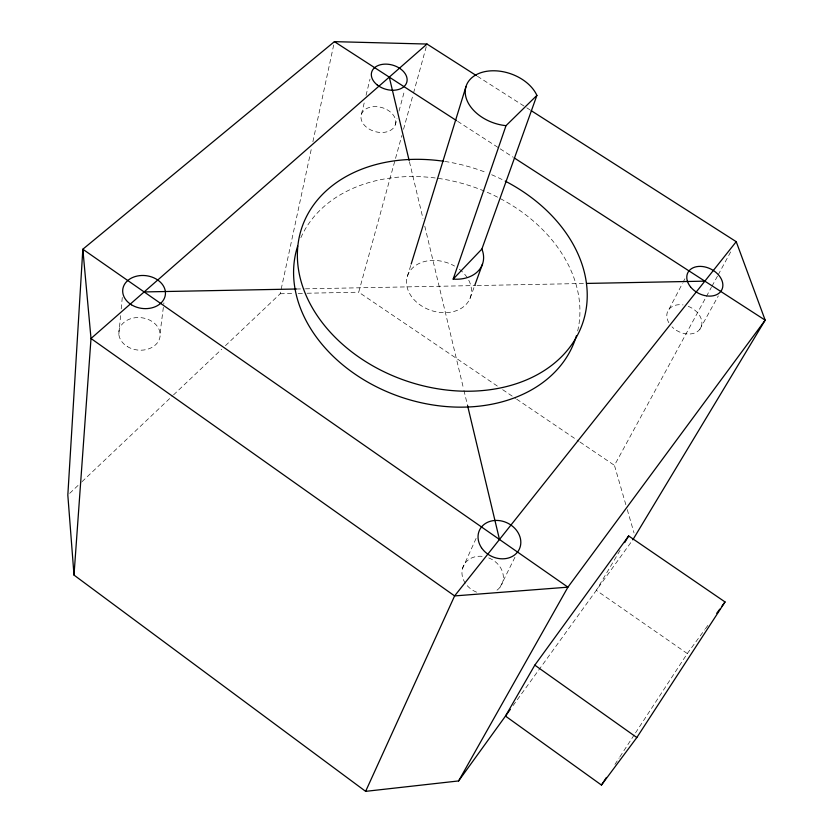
<?xml version="1.0" encoding="UTF-8"?>
<svg xmlns="http://www.w3.org/2000/svg" width="833" height="833" viewBox="0 0 833 833"><rect width="100%" height="100%" fill="white"/><g stroke="black" fill="none" stroke-linecap="round" stroke-linejoin="round"><path stroke-width="0.62" stroke-dasharray="4.17 3.12" d="M118.827 334.314L120.618 315.238M121.212 308.876L122.284 297.433M160.082 333.21L163.914 302.9M225.441 345.674L280.19 293.768L311.792 146.806M312.885 141.735L333.866 44.18M361.46 114.142L364.823 100.377M366.041 95.378L370.008 79.114M395.342 124.794A17.764 12.485 15.8 0 0 373.351 106.676A17.764 12.485 15.8 0 0 366.437 127.168A17.764 12.485 15.8 0 0 395.342 124.794L397.008 118.598M399.007 111.153L404.671 90.068M497.322 386.054L358.711 292.196L401.829 135.54M403.547 129.271L413.21 94.181M413.553 92.921L426.309 46.554M407.347 276.441L411.179 264.03M470.031 298.412L474.341 286.542M462.377 568.814L476.903 536.608M500.112 587.13L515.283 556.579M669.024 309.23L682.529 283.303M683.112 282.168L684.872 278.795M625.843 504.704L614.452 465.366L705.78 297.6M706.405 296.465L711.372 287.333M711.996 286.188L717.588 275.921M718.213 274.775L730.635 251.951M699.814 329.337L718.306 295.913M620.064 550.374L596.313 590.358L687.298 653.551L635.517 732.894M614.941 764.413L619.2 757.895M619.908 756.801L634.798 733.977M513.045 705.603L632.06 540.877M687.298 653.551L704.656 629.81M705.405 628.78L708.425 624.656M69.712 493.334L81.04 482.599M81.988 481.703L172.587 395.79M173.535 394.894L221.672 349.256M280.19 293.768L293.06 293.508M298.204 293.403L305.93 293.247M307.221 293.226L358.711 292.196M296.35 289.009L304.16 288.864M305.451 288.832L475.882 285.563M477.184 285.532L585.162 283.459M477.444 76.292L525.696 107.124M526.789 107.821L530.08 109.925M457.64 121.326L499.082 148.118M500.175 148.826L513.253 157.281M502.695 389.698L515.596 398.424M516.668 399.153L578.987 441.355M580.06 442.084L614.452 465.366M627.27 509.619L634.038 532.974M409.44 161.758L422.997 218.61M424.799 226.191L463.648 389.146M463.95 390.417L467.563 405.567M488.742 557.912A21.314 18.139 26.6 0 1 503.101 574.406A21.314 18.139 26.6 0 1 494.76 591.607M476.58 592.159A21.314 18.139 26.6 0 1 462.169 569.866A21.314 18.139 26.6 0 1 482.651 556.382M688.225 306.315A18.472 13.495 27.2 0 1 699.741 329.431A18.472 13.495 27.2 0 1 671.971 326.817M668.837 322.725A18.472 13.495 27.2 0 1 683.029 304.909M444.916 161.456A148.305 111.601 18.8 0 1 485.868 172.4M491.668 174.743A148.305 111.601 18.8 0 1 504.1 180.542M300.88 237.644A146.431 111.143 18.8 0 1 472.363 186.561A146.431 111.143 18.8 0 1 577.581 331.388M459.379 269.246A33.237 25.188 18.8 0 1 452.496 311.813A33.237 25.188 18.8 0 1 406.525 281.231A33.237 25.188 18.8 0 1 454.579 266.06M127.189 346.476A20.763 16.275 6.4 0 0 160.051 336.563A20.763 16.275 6.4 0 0 131.166 318.57A20.763 16.275 6.4 0 0 127.189 346.476"/><path stroke-width="1.25" d="M510.348 709.341L458.619 780.938L365.625 791.35L74.002 575.082L91.005 338.5L82.831 249.223L334.408 41.65L427.006 44.045L476.351 75.584M411.179 264.03L466.011 86.507M536.9 95.399L481.88 249.046A34.091 25.386 18.9 0 1 453.162 279.117L506.016 125.658L536.9 95.399A38.026 26.01 19.2 0 0 492.501 70.784A38.026 26.01 19.2 0 0 465.855 96.899A38.026 26.01 19.2 0 0 506.016 125.658M474.768 285.355L482.526 263.988M365.625 791.35L454.61 595.918L736.226 241.685L531.173 110.633M458.619 780.938L567.929 587.161L765.173 320.164L736.226 241.685M534.807 665.14L505.475 716.078L601.457 785.061L636.829 737.528L725.033 601.947L628.644 535.942L534.807 665.14L636.829 737.528M624.688 542.606L628.644 535.942M601.457 785.061L606.424 777.449M632.82 539.826L765.173 320.164L514.346 157.989M716.724 613.296L719.743 609.173M722.013 606.07L725.033 601.947M453.162 279.117L481.88 249.046M427.006 44.045L91.005 338.5L454.61 595.918L567.929 587.161L82.831 249.223L67.827 495.125L74.002 575.082M144.14 291.935L296.35 289.009M586.463 283.428L704.843 281.158M334.408 41.65L456.546 120.618M389.271 77.115L409.138 160.498M467.563 405.567L499.477 539.482M505.204 181.105A148.305 111.601 18.8 0 1 540.523 372.861A148.305 111.601 18.8 0 1 307.054 297.579A148.305 111.601 18.8 0 1 443.687 161.269M576.415 335.751A146.431 111.143 18.8 0 1 404.005 398.08A146.431 111.143 18.8 0 1 297.641 246.141M131.427 304.763A21.45 16.493 7.1 0 0 165.33 294.924A21.45 16.493 7.1 0 0 135.467 276.473A21.45 16.493 7.1 0 0 131.427 304.763M377.016 84.779A18.274 12.547 16 0 0 406.671 82.623A18.274 12.547 16 0 0 383.992 64.183A18.274 12.547 16 0 0 377.016 84.779M481.464 547.687A22.064 18.451 26.2 0 0 518.49 550.686A22.064 18.451 26.2 0 0 498.332 520.5A22.064 18.451 26.2 0 0 481.464 547.687M690.463 286.781A19.024 13.599 26.9 0 0 721.472 290.436A19.024 13.599 26.9 0 0 702.531 266.529A19.024 13.599 26.9 0 0 690.463 286.781"/></g></svg>
